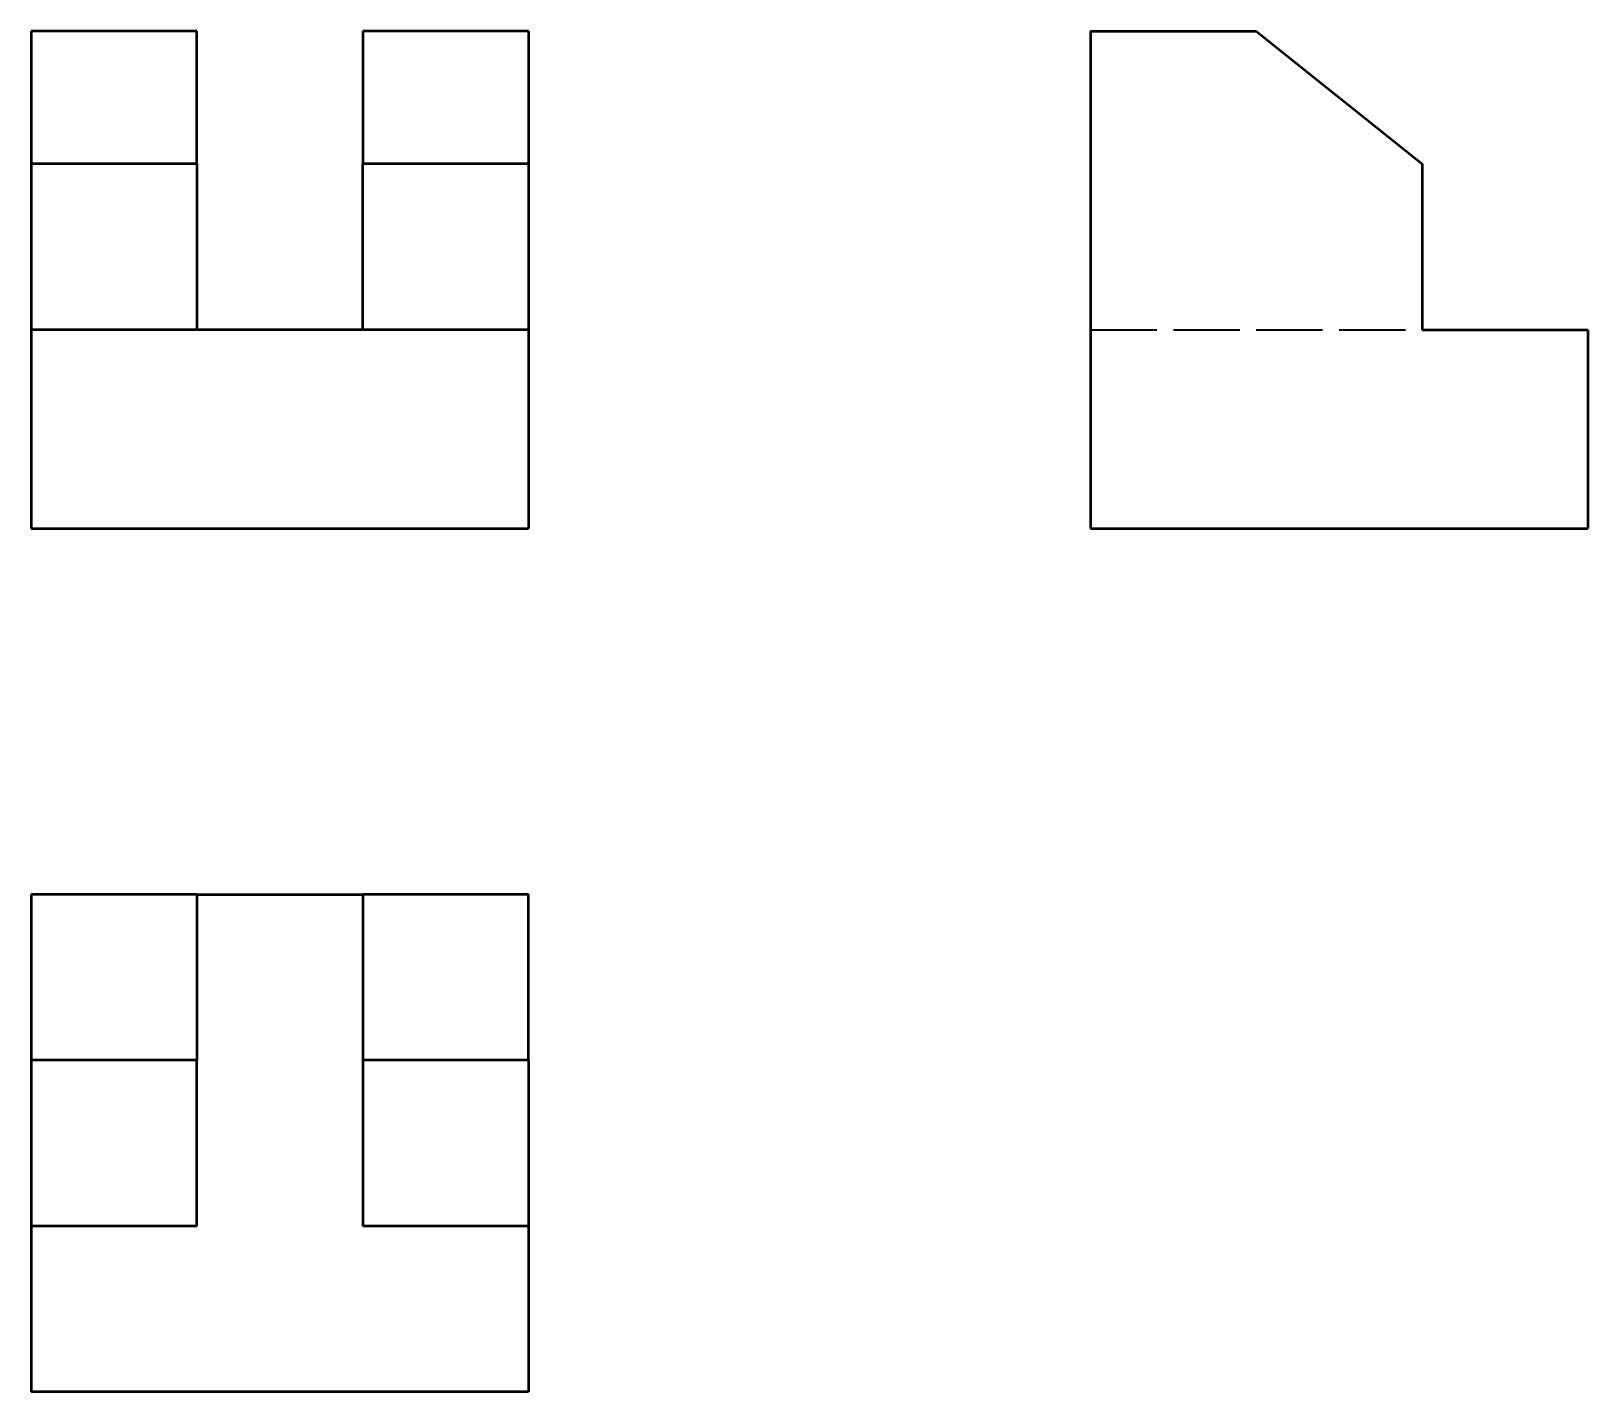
# Model space of a CAD drawing. Header units: millimetres. Extents: x 92.9 to 186.8, y 68.6 to 150.6.
import ezdxf

# ---------------------------------------------------------------- set-up
doc = ezdxf.new("R2010")
doc.units = ezdxf.units.MM
doc.linetypes.add('DASHED', pattern=[0.2068, 0.1655, -0.0413])
doc.layers.add('Oculto (ISO)', color=7, linetype='DASHED', lineweight=35)
doc.layers.add('Visible (ISO)', color=7, linetype='Continuous', lineweight=50)

msp = doc.modelspace()

# ---------------------------------------------------------------- linework, layer by layer
at = {"layer": 'Oculto (ISO)', "ltscale": 24.17795}
msp.add_line((156.825, 132.644), (176.825, 132.644), dxfattribs=at)
at = {"layer": 'Visible (ISO)'}
for p, q in [((92.934, 150.65), (92.934, 142.644)), ((102.934, 150.65), (92.934, 150.65)), ((102.934, 142.644), (102.934, 150.65)), ((122.934, 150.65), (112.934, 150.65)), ((112.934, 150.65), (112.934, 142.644)), ((122.934, 150.65), (122.934, 142.644)), ((156.825, 150.65), (156.825, 120.65)), ((156.825, 150.65), (166.825, 150.65)), ((166.825, 150.65), (176.825, 142.644)), ((92.934, 142.644), (92.934, 132.644)), ((102.934, 142.644), (92.934, 142.644)), ((102.934, 142.644), (102.934, 132.644)), ((122.934, 142.644), (112.934, 142.644)), ((112.934, 132.644), (112.934, 142.644)), ((122.934, 142.644), (122.934, 132.644)), ((176.825, 142.644), (176.825, 132.644)), ((92.934, 132.644), (92.934, 120.65)), ((122.934, 132.644), (92.934, 132.644)), ((122.934, 132.644), (122.934, 120.65)), ((176.825, 132.644), (186.825, 132.644)), ((186.825, 132.644), (186.825, 120.65)), ((92.934, 120.65), (122.934, 120.65)), ((156.825, 120.65), (186.825, 120.65)), ((102.934, 98.59), (92.934, 98.59)), ((92.934, 98.59), (92.934, 88.59)), ((102.934, 98.59), (112.934, 98.59)), ((102.934, 98.59), (102.934, 88.59)), ((122.934, 98.59), (112.934, 98.59)), ((112.934, 98.59), (112.934, 88.59)), ((122.934, 88.59), (122.934, 98.59)), ((92.934, 88.59), (92.934, 78.59)), ((102.934, 88.59), (92.934, 88.59)), ((102.934, 78.59), (102.934, 88.59)), ((122.934, 88.59), (112.934, 88.59)), ((112.934, 88.59), (112.934, 78.59)), ((122.934, 88.59), (122.934, 78.59)), ((92.934, 78.59), (92.934, 68.59)), ((102.934, 78.59), (92.934, 78.59)), ((122.934, 78.59), (112.934, 78.59)), ((122.934, 78.59), (122.934, 68.59)), ((122.934, 68.59), (92.934, 68.59))]:
    msp.add_line(p, q, dxfattribs=at)

doc.saveas('drawing.dxf')
